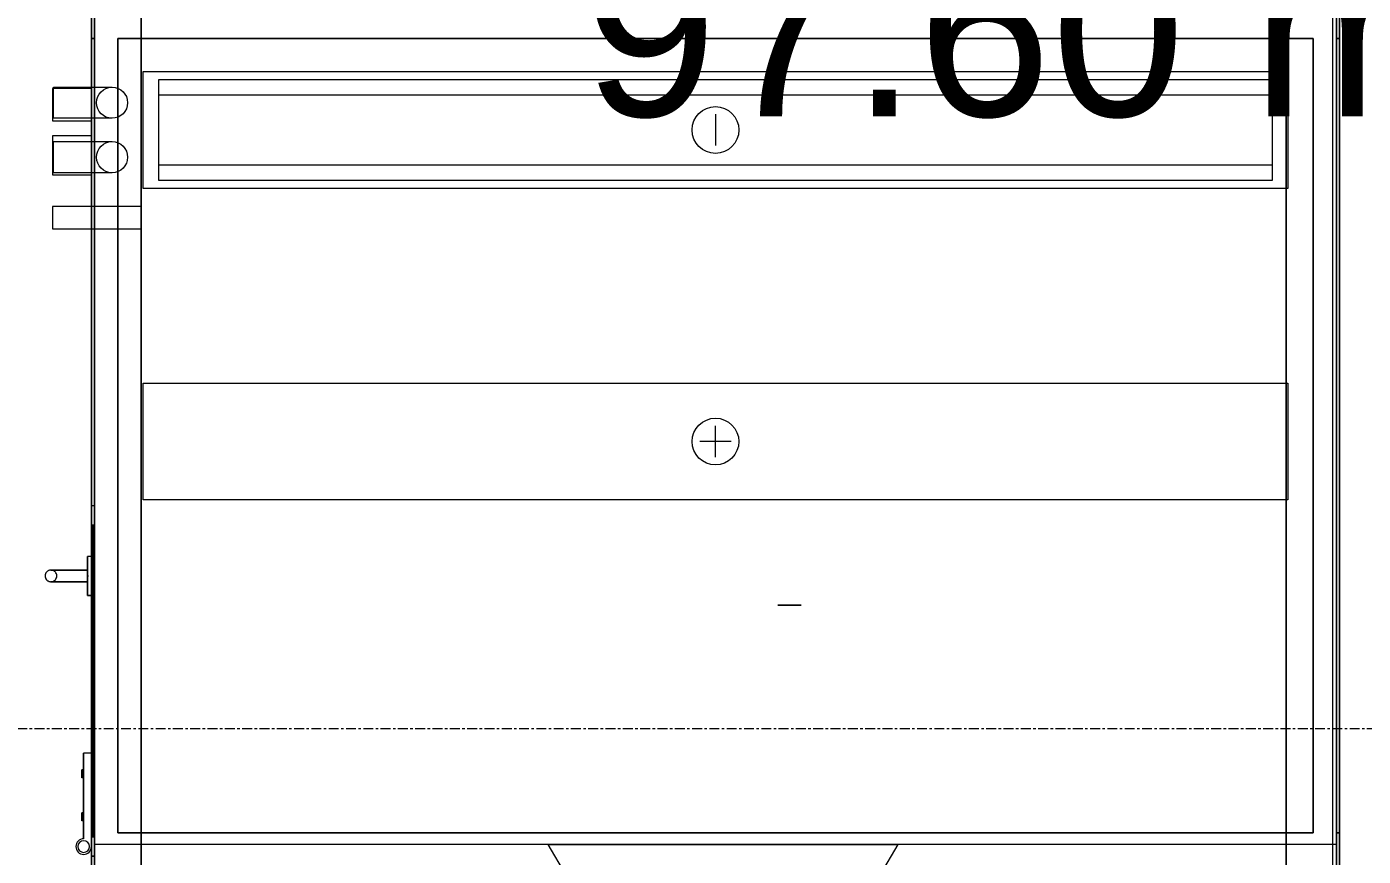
# Model space of a CAD drawing. Header units: millimetres. Extents: x -22227 to 20164, y 15335 to 61747.
# Drawn here: x -10284 to -8568, y 51273 to 52338 of the extents above; entities that cross this region are included whole.
import ezdxf

# ---------------------------------------------------------------- set-up
doc = ezdxf.new("R2010")
doc.units = ezdxf.units.MM
doc.linetypes.add('Grid Line', pattern=[22.225, 12.7, -3.175, 3.175, -3.175])
for name, color, linetype, lineweight in [('A-AREA-IDEN', 7, 'Continuous', 9), ('A-DETL-GENF', 7, 'Continuous', 5), ('A-DETL-THIN', 7, 'Continuous', 9), ('M-EQPM', 7, 'Continuous', 5), ('S-GRID', 7, 'Continuous', 9)]:
    doc.layers.add(name, color=color, linetype=linetype, lineweight=lineweight)
doc.styles.add('Arial_3', font='arial.ttf', dxfattribs={"height": 221})

# ---------------------------------------------------------------- blocks, each defined once
blk = doc.blocks.new('AHU - 2-2150388-MẶT BẰNG BỐ TRÍ THIẾT BỊ')
at = {"layer": 'A-DETL-GENF'}
for p, q in [((562.5, 797.5), (562.5, -797.5)), ((562.5, 797.5), (562.5, -797.5)), ((-430, -735), (-430, 735)), ((-430, 735), (-280, 735)), ((-430, -735), (-430, 735)), ((-430, 735), (-280, 735)), ((-280, 735), (-280, -735)), ((-280, 735), (-280, -735)), ((-30, -735), (-30, 735)), ((-30, 735), (120, 735)), ((-30, -735), (-30, 735)), ((-30, 735), (120, 735)), ((120, 735), (120, -735)), ((120, 735), (120, -735)), ((-420, -715), (-420, 715)), ((-420, 715), (-290, 715)), ((-420, -715), (-420, 715)), ((-420, 715), (-290, 715)), ((-400, -715), (-400, 715)), ((-400, 715), (-310, 715)), ((-400, -715), (-400, 715)), ((-400, 715), (-310, 715)), ((-310, 715), (-310, -715)), ((-310, 715), (-310, -715)), ((-290, 715), (-290, -715)), ((-290, 715), (-290, -715)), ((562.5, 234.2), (600.9, 211.6)), ((562.5, -214.8), (562.5, 234.2)), ((562.5, 234.2), (600.9, 211.6)), ((562.5, -214.8), (562.5, 234.2)), ((45, 20), (45, -20)), ((45, 20), (45, -20)), ((-375.1, 0), (-334.9, 0)), ((-375.1, 0), (-334.9, 0)), ((65, 0), (25, 0)), ((65, 0), (25, 0)), ((600.9, -192.2), (562.5, -214.8)), ((600.9, -192.2), (562.5, -214.8)), ((-290, -715), (-420, -715)), ((-290, -715), (-420, -715)), ((-310, -715), (-400, -715)), ((-310, -715), (-400, -715)), ((-280, -735), (-430, -735)), ((-280, -735), (-430, -735)), ((120, -735), (-30, -735)), ((120, -735), (-30, -735)), ((-410, -850), (-410, -775)), ((-410, -850), (-410, -775)), ((-370, -775), (-370, -850)), ((-370, -775), (-370, -850)), ((-340, -850), (-340, -775)), ((-340, -850), (-340, -775)), ((-300, -775), (-300, -850)), ((-300, -775), (-300, -850)), ((-370, -850), (-410, -850)), ((-370, -850), (-410, -850)), ((-300, -850), (-340, -850)), ((-300, -850), (-340, -850))]:
    blk.add_line(p, q, dxfattribs=at)
for centre, radius in [((-355, 0), 30), ((-355, 0), 30), ((45, 0), 30), ((45, 0), 30), ((-390, -775), 20), ((-390, -775), 20), ((-320, -775), 20), ((-320, -775), 20)]:
    blk.add_circle(centre, radius, dxfattribs=at)
at = {"layer": 'A-DETL-THIN'}
for start_param, end_param in [(2.879793, 3.403392), (2.879793, 3.403392), (2.879793, 3.403392), (2.879793, 3.403392), (6.021386, 6.544985), (6.021386, 6.544985), (6.021386, 6.544985), (6.021386, 6.544985)]:
    blk.add_ellipse((217.5, -806.5), major_axis=(7.5, 0), ratio=0.083305, start_param=start_param, end_param=end_param, dxfattribs=at)
at = {"layer": 'M-EQPM'}
for p, q in [((-1716.5, 801.5), (1716.5, 801.5)), ((1716.5, 801.5), (-1716.5, 801.5)), ((-1716.5, 801.5), (1716.5, 801.5)), ((1716.5, 801.5), (-1716.5, 801.5)), ((-1712.5, 797.5), (1712.5, 797.5)), ((1712.5, 797.5), (-1712.5, 797.5)), ((-1712.5, 797.5), (1712.5, 797.5)), ((1712.5, 797.5), (-1712.5, 797.5)), ((1712.5, 793), (-1712.5, 793)), ((1712.5, 793), (-1712.5, 793)), ((1712.5, 793), (-1712.5, 793)), ((1712.5, 793), (-1712.5, 793)), ((1712.5, 793), (-1712.5, 793)), ((1712.5, 793), (-1712.5, 793)), ((547.5, 801.5), (-472.5, 801.5)), ((-472.5, 797.5), (-472.5, 801.5)), ((-472.5, 801.5), (547.5, 801.5)), ((-472.5, 801.5), (-472.5, 797.5)), ((547.5, 801.5), (-472.5, 801.5)), ((-472.5, 797.5), (-472.5, 801.5)), ((-472.5, 801.5), (547.5, 801.5)), ((-472.5, 801.5), (-472.5, 797.5)), ((547.5, 797.5), (-472.5, 797.5)), ((-472.5, 797.5), (547.5, 797.5)), ((547.5, 797.5), (-472.5, 797.5)), ((-472.5, 797.5), (547.5, 797.5)), ((547.5, 801.5), (547.5, 797.5)), ((547.5, 797.5), (547.5, 801.5)), ((547.5, 801.5), (547.5, 797.5)), ((547.5, 797.5), (547.5, 801.5)), ((547.5, 767.5), (-472.5, 767.5)), ((-472.5, -767.5), (-472.5, 767.5)), ((-472.5, 767.5), (547.5, 767.5)), ((-472.5, 767.5), (-472.5, -767.5)), ((547.5, 767.5), (-472.5, 767.5)), ((-472.5, -767.5), (-472.5, 767.5)), ((-472.5, 767.5), (547.5, 767.5)), ((-472.5, 767.5), (-472.5, -767.5)), ((547.5, -767.5), (547.5, 767.5)), ((547.5, 767.5), (547.5, -767.5)), ((547.5, -767.5), (547.5, 767.5)), ((547.5, 767.5), (547.5, -767.5)), ((-1712.5, 733), (1712.5, 733)), ((1712.5, 733), (-1712.5, 733)), ((-1712.5, 733), (1712.5, 733)), ((1712.5, 733), (-1712.5, 733)), ((-1712.5, -737.5), (1712.5, -737.5)), ((1712.5, -737.5), (-1712.5, -737.5)), ((-1712.5, -737.5), (1712.5, -737.5)), ((1712.5, -737.5), (-1712.5, -737.5)), ((-256.8, -737.5), (-256.8, -851.5)), ((-228.2, -737.5), (-256.8, -737.5)), ((-228.2, -737.5), (-256.8, -737.5)), ((-256.8, -737.5), (-256.8, -851.5)), ((-228.2, -737.5), (-256.8, -737.5)), ((-228.2, -737.5), (-256.8, -737.5)), ((-228.2, -851.5), (-228.2, -737.5)), ((-228.2, -851.5), (-228.2, -737.5)), ((547.5, -767.5), (-472.5, -767.5)), ((-472.5, -767.5), (547.5, -767.5)), ((547.5, -767.5), (-472.5, -767.5)), ((-472.5, -767.5), (547.5, -767.5)), ((1716.5, -801.5), (-1716.5, -801.5)), ((-1716.5, -801.5), (1716.5, -801.5)), ((1716.5, -801.5), (-1716.5, -801.5)), ((-1716.5, -801.5), (1716.5, -801.5)), ((-1712.5, -797.5), (1712.5, -797.5)), ((1712.5, -797.5), (-1712.5, -797.5)), ((1712.5, -797.5), (-1712.5, -797.5)), ((1712.5, -797.5), (-1712.5, -797.5)), ((-1712.5, -797.5), (1712.5, -797.5)), ((-1712.5, -797.5), (1712.5, -797.5)), ((1712.5, -797.5), (-1712.5, -797.5)), ((1712.5, -797.5), (-1712.5, -797.5)), ((1712.5, -797.5), (-1712.5, -797.5)), ((-1712.5, -797.5), (1712.5, -797.5)), ((547.5, -797.5), (-472.5, -797.5)), ((-472.5, -801.5), (-472.5, -797.5)), ((-472.5, -797.5), (547.5, -797.5)), ((-472.5, -797.5), (-472.5, -801.5)), ((547.5, -797.5), (-472.5, -797.5)), ((-472.5, -801.5), (-472.5, -797.5)), ((-472.5, -797.5), (547.5, -797.5)), ((-472.5, -797.5), (-472.5, -801.5)), ((547.5, -801.5), (-472.5, -801.5)), ((-472.5, -801.5), (547.5, -801.5)), ((547.5, -801.5), (-472.5, -801.5)), ((-472.5, -801.5), (547.5, -801.5)), ((-408.2, -801.5), (-408.2, -851.5)), ((-366.9, -801.5), (-408.2, -801.5)), ((-366.9, -801.5), (-408.2, -801.5)), ((-408.2, -801.5), (-408.2, -851.5)), ((-366.9, -801.5), (-408.2, -801.5)), ((-366.9, -801.5), (-408.2, -801.5)), ((-366.9, -851.5), (-366.9, -801.5)), ((-366.9, -851.5), (-366.9, -801.5)), ((-347.5, -801.5), (-347.5, -851.5)), ((-297.5, -801.5), (-347.5, -801.5)), ((-297.5, -801.5), (-347.5, -801.5)), ((-347.5, -801.5), (-347.5, -851.5)), ((-297.5, -801.5), (-347.5, -801.5)), ((-297.5, -801.5), (-347.5, -801.5)), ((-297.5, -851.5), (-297.5, -801.5)), ((-297.5, -851.5), (-297.5, -801.5)), ((577.5, -797.5), (127.5, -797.5)), ((127.5, -797.5), (577.5, -797.5)), ((127.5, -797.5), (127.5, -801.5)), ((127.5, -797.5), (127.5, -801.5)), ((577.5, -797.5), (127.5, -797.5)), ((127.5, -797.5), (577.5, -797.5)), ((127.5, -797.5), (127.5, -801.5)), ((127.5, -797.5), (127.5, -801.5)), ((577.5, -801.5), (127.5, -801.5)), ((127.5, -801.5), (577.5, -801.5)), ((577.5, -801.5), (127.5, -801.5)), ((127.5, -801.5), (577.5, -801.5)), ((552.5, -797.5), (152.5, -797.5)), ((152.5, -797.5), (552.5, -797.5)), ((152.5, -797.5), (152.5, -801.5)), ((152.5, -797.5), (152.5, -801.5)), ((552.5, -797.5), (152.5, -797.5)), ((152.5, -797.5), (552.5, -797.5)), ((152.5, -797.5), (152.5, -801.5)), ((152.5, -797.5), (152.5, -801.5)), ((552.5, -797.5), (152.5, -797.5)), ((152.5, -797.5), (552.5, -797.5)), ((152.5, -797.5), (152.5, -799.5)), ((152.5, -797.5), (152.5, -799.5)), ((552.5, -797.5), (152.5, -797.5)), ((152.5, -797.5), (552.5, -797.5)), ((152.5, -797.5), (152.5, -801.5)), ((152.5, -797.5), (152.5, -801.5)), ((552.5, -797.5), (152.5, -797.5)), ((152.5, -797.5), (552.5, -797.5)), ((152.5, -797.5), (152.5, -801.5)), ((152.5, -797.5), (152.5, -801.5)), ((552.5, -797.5), (152.5, -797.5)), ((152.5, -797.5), (552.5, -797.5)), ((152.5, -797.5), (152.5, -799.5)), ((152.5, -797.5), (152.5, -799.5)), ((552.5, -799.5), (152.5, -799.5)), ((152.5, -799.5), (552.5, -799.5)), ((552.5, -799.5), (152.5, -799.5)), ((152.5, -799.5), (552.5, -799.5)), ((552.5, -801.5), (152.5, -801.5)), ((152.5, -801.5), (552.5, -801.5)), ((552.5, -801.5), (152.5, -801.5)), ((152.5, -801.5), (552.5, -801.5)), ((552.5, -801.5), (152.5, -801.5)), ((152.5, -801.5), (552.5, -801.5)), ((552.5, -801.5), (152.5, -801.5)), ((152.5, -801.5), (552.5, -801.5)), ((527.5, -797.5), (177.5, -797.5)), ((177.5, -797.5), (527.5, -797.5)), ((177.5, -801.5), (177.5, -797.5)), ((177.5, -801.5), (177.5, -797.5)), ((527.5, -797.5), (177.5, -797.5)), ((177.5, -797.5), (527.5, -797.5)), ((177.5, -801.5), (177.5, -797.5)), ((177.5, -801.5), (177.5, -797.5)), ((527.5, -801.5), (177.5, -801.5)), ((177.5, -801.5), (527.5, -801.5)), ((527.5, -801.5), (177.5, -801.5)), ((177.5, -801.5), (527.5, -801.5)), ((242.5, -801.5), (192.5, -801.5)), ((192.5, -801.5), (242.5, -801.5)), ((242.5, -801.5), (192.5, -801.5)), ((192.5, -801.5), (242.5, -801.5)), ((192.5, -801.5), (192.5, -806.5)), ((192.5, -801.5), (192.5, -806.5)), ((192.5, -801.5), (192.5, -806.5)), ((192.5, -801.5), (192.5, -806.5)), ((242.5, -801.5), (192.5, -801.5)), ((192.5, -801.5), (242.5, -801.5)), ((242.5, -801.5), (192.5, -801.5)), ((192.5, -801.5), (242.5, -801.5)), ((192.5, -801.5), (192.5, -806.5)), ((192.5, -801.5), (192.5, -806.5)), ((192.5, -801.5), (192.5, -806.5)), ((192.5, -801.5), (192.5, -806.5)), ((242.5, -806.5), (192.5, -806.5)), ((192.5, -806.5), (242.5, -806.5)), ((242.5, -806.5), (192.5, -806.5)), ((192.5, -806.5), (242.5, -806.5)), ((242.5, -806.5), (192.5, -806.5)), ((192.5, -806.5), (242.5, -806.5)), ((242.5, -806.5), (192.5, -806.5)), ((192.5, -806.5), (242.5, -806.5)), ((242.5, -806.5), (242.5, -801.5)), ((242.5, -801.5), (242.5, -806.5)), ((242.5, -806.5), (242.5, -801.5)), ((242.5, -801.5), (242.5, -806.5)), ((242.5, -806.5), (242.5, -801.5)), ((242.5, -801.5), (242.5, -806.5)), ((242.5, -806.5), (242.5, -801.5)), ((242.5, -801.5), (242.5, -806.5)), ((565, -801.5), (445, -801.5)), ((445, -801.5), (565, -801.5)), ((445, -801.5), (445, -811.5)), ((445, -801.5), (445, -811.5)), ((565, -801.5), (445, -801.5)), ((445, -801.5), (565, -801.5)), ((445, -801.5), (445, -811.5)), ((445, -801.5), (445, -811.5)), ((565, -801.5), (445, -801.5)), ((445, -801.5), (565, -801.5)), ((445, -801.5), (445, -811.5)), ((445, -801.5), (445, -811.5)), ((565, -801.5), (445, -801.5)), ((445, -801.5), (565, -801.5)), ((445, -801.5), (445, -811.5)), ((445, -801.5), (445, -811.5)), ((527.5, -801.5), (527.5, -797.5)), ((527.5, -797.5), (527.5, -801.5)), ((527.5, -801.5), (527.5, -797.5)), ((527.5, -797.5), (527.5, -801.5)), ((547.5, -797.5), (547.5, -801.5)), ((547.5, -801.5), (547.5, -797.5)), ((547.5, -797.5), (547.5, -801.5)), ((547.5, -801.5), (547.5, -797.5)), ((552.5, -801.5), (552.5, -797.5)), ((552.5, -797.5), (552.5, -801.5)), ((552.5, -801.5), (552.5, -797.5)), ((552.5, -797.5), (552.5, -801.5)), ((552.5, -799.5), (552.5, -797.5)), ((552.5, -797.5), (552.5, -799.5)), ((552.5, -801.5), (552.5, -797.5)), ((552.5, -797.5), (552.5, -801.5)), ((552.5, -801.5), (552.5, -797.5)), ((552.5, -797.5), (552.5, -801.5)), ((552.5, -799.5), (552.5, -797.5)), ((552.5, -797.5), (552.5, -799.5)), ((577.5, -801.5), (577.5, -797.5)), ((577.5, -797.5), (577.5, -801.5)), ((577.5, -801.5), (577.5, -797.5)), ((577.5, -797.5), (577.5, -801.5)), ((445, -811.5), (555, -811.5)), ((555, -811.5), (445, -811.5)), ((445, -811.5), (555, -811.5)), ((555, -811.5), (445, -811.5)), ((445, -811.5), (555, -811.5)), ((555, -811.5), (445, -811.5)), ((445, -811.5), (555, -811.5)), ((555, -811.5), (445, -811.5)), ((469.1, -811.5), (466.6, -811.5)), ((466.6, -811.5), (469.1, -811.5)), ((469.1, -811.5), (466.6, -811.5)), ((466.6, -811.5), (469.1, -811.5)), ((466.6, -811.5), (466.6, -814)), ((466.6, -811.5), (466.6, -814)), ((469.1, -811.5), (466.6, -811.5)), ((466.6, -811.5), (469.1, -811.5)), ((469.1, -811.5), (466.6, -811.5)), ((466.6, -811.5), (469.1, -811.5)), ((466.6, -811.5), (466.6, -814)), ((466.6, -811.5), (466.6, -814)), ((469.1, -811.5), (466.6, -811.5)), ((466.6, -811.5), (469.1, -811.5)), ((469.1, -811.5), (466.6, -811.5)), ((466.6, -811.5), (469.1, -811.5)), ((466.6, -811.5), (466.6, -814)), ((466.6, -811.5), (466.6, -814)), ((469.1, -811.5), (466.6, -811.5)), ((466.6, -811.5), (469.1, -811.5)), ((469.1, -811.5), (466.6, -811.5)), ((466.6, -811.5), (469.1, -811.5)), ((466.6, -811.5), (466.6, -814)), ((466.6, -811.5), (466.6, -814)), ((469.1, -814), (466.6, -814)), ((466.6, -814), (469.1, -814)), ((469.1, -814), (466.6, -814)), ((466.6, -814), (469.1, -814)), ((469.1, -814), (466.6, -814)), ((466.6, -814), (469.1, -814)), ((469.1, -814), (466.6, -814)), ((466.6, -814), (469.1, -814)), ((469.1, -814), (466.6, -814)), ((466.6, -814), (469.1, -814)), ((469.1, -814), (466.6, -814)), ((466.6, -814), (469.1, -814)), ((469.1, -814), (466.6, -814)), ((466.6, -814), (469.1, -814)), ((469.1, -814), (466.6, -814)), ((466.6, -814), (469.1, -814)), ((474.1, -811.5), (469.1, -811.5)), ((469.1, -811.5), (474.1, -811.5)), ((474.1, -811.5), (469.1, -811.5)), ((469.1, -811.5), (474.1, -811.5)), ((469.1, -811.5), (469.1, -814)), ((469.1, -811.5), (469.1, -814)), ((469.1, -811.5), (469.1, -814)), ((469.1, -811.5), (469.1, -814)), ((474.1, -811.5), (469.1, -811.5)), ((469.1, -811.5), (474.1, -811.5)), ((474.1, -811.5), (469.1, -811.5)), ((469.1, -811.5), (474.1, -811.5)), ((469.1, -811.5), (469.1, -814)), ((469.1, -811.5), (469.1, -814)), ((469.1, -811.5), (469.1, -814)), ((469.1, -811.5), (469.1, -814)), ((474.1, -811.5), (469.1, -811.5)), ((469.1, -811.5), (474.1, -811.5)), ((474.1, -811.5), (469.1, -811.5)), ((469.1, -811.5), (474.1, -811.5)), ((469.1, -811.5), (469.1, -814)), ((469.1, -811.5), (469.1, -814)), ((469.1, -811.5), (469.1, -814)), ((469.1, -811.5), (469.1, -814)), ((474.1, -811.5), (469.1, -811.5)), ((469.1, -811.5), (474.1, -811.5)), ((474.1, -811.5), (469.1, -811.5)), ((469.1, -811.5), (474.1, -811.5)), ((469.1, -811.5), (469.1, -814)), ((469.1, -811.5), (469.1, -814)), ((469.1, -811.5), (469.1, -814)), ((469.1, -811.5), (469.1, -814)), ((474.1, -814), (469.1, -814)), ((469.1, -814), (474.1, -814)), ((474.1, -814), (469.1, -814)), ((469.1, -814), (474.1, -814)), ((474.1, -814), (469.1, -814)), ((469.1, -814), (474.1, -814)), ((474.1, -814), (469.1, -814)), ((469.1, -814), (474.1, -814)), ((474.1, -814), (469.1, -814)), ((469.1, -814), (474.1, -814)), ((474.1, -814), (469.1, -814)), ((469.1, -814), (474.1, -814)), ((474.1, -814), (469.1, -814)), ((469.1, -814), (474.1, -814)), ((474.1, -814), (469.1, -814)), ((469.1, -814), (474.1, -814)), ((474.1, -811.5), (476.6, -811.5)), ((476.6, -811.5), (474.1, -811.5)), ((474.1, -811.5), (476.6, -811.5)), ((476.6, -811.5), (474.1, -811.5)), ((474.1, -814), (474.1, -811.5)), ((474.1, -811.5), (474.1, -814)), ((474.1, -814), (474.1, -811.5)), ((474.1, -811.5), (474.1, -814)), ((474.1, -811.5), (476.6, -811.5)), ((476.6, -811.5), (474.1, -811.5)), ((474.1, -811.5), (476.6, -811.5)), ((476.6, -811.5), (474.1, -811.5)), ((474.1, -814), (474.1, -811.5)), ((474.1, -811.5), (474.1, -814)), ((474.1, -814), (474.1, -811.5)), ((474.1, -811.5), (474.1, -814)), ((474.1, -811.5), (476.6, -811.5)), ((476.6, -811.5), (474.1, -811.5)), ((474.1, -811.5), (476.6, -811.5)), ((476.6, -811.5), (474.1, -811.5)), ((474.1, -814), (474.1, -811.5)), ((474.1, -811.5), (474.1, -814)), ((474.1, -814), (474.1, -811.5)), ((474.1, -811.5), (474.1, -814)), ((474.1, -811.5), (476.6, -811.5)), ((476.6, -811.5), (474.1, -811.5)), ((474.1, -811.5), (476.6, -811.5)), ((476.6, -811.5), (474.1, -811.5)), ((474.1, -814), (474.1, -811.5)), ((474.1, -811.5), (474.1, -814)), ((474.1, -814), (474.1, -811.5)), ((474.1, -811.5), (474.1, -814)), ((474.1, -814), (476.6, -814)), ((476.6, -814), (474.1, -814)), ((474.1, -814), (476.6, -814)), ((476.6, -814), (474.1, -814)), ((474.1, -814), (476.6, -814)), ((476.6, -814), (474.1, -814)), ((474.1, -814), (476.6, -814)), ((476.6, -814), (474.1, -814)), ((474.1, -814), (476.6, -814)), ((476.6, -814), (474.1, -814)), ((474.1, -814), (476.6, -814)), ((476.6, -814), (474.1, -814)), ((474.1, -814), (476.6, -814)), ((476.6, -814), (474.1, -814)), ((474.1, -814), (476.6, -814)), ((476.6, -814), (474.1, -814)), ((476.6, -811.5), (476.6, -814)), ((476.6, -811.5), (476.6, -814)), ((476.6, -811.5), (476.6, -814)), ((476.6, -811.5), (476.6, -814)), ((476.6, -811.5), (476.6, -814)), ((476.6, -811.5), (476.6, -814)), ((476.6, -811.5), (476.6, -814)), ((476.6, -811.5), (476.6, -814)), ((524.4, -811.5), (521.9, -811.5)), ((521.9, -811.5), (524.4, -811.5)), ((524.4, -811.5), (521.9, -811.5)), ((521.9, -811.5), (524.4, -811.5)), ((521.9, -811.5), (521.9, -814)), ((521.9, -811.5), (521.9, -814)), ((524.4, -811.5), (521.9, -811.5)), ((521.9, -811.5), (524.4, -811.5)), ((524.4, -811.5), (521.9, -811.5)), ((521.9, -811.5), (524.4, -811.5)), ((521.9, -811.5), (521.9, -814)), ((521.9, -811.5), (521.9, -814)), ((524.4, -811.5), (521.9, -811.5)), ((521.9, -811.5), (524.4, -811.5)), ((524.4, -811.5), (521.9, -811.5)), ((521.9, -811.5), (524.4, -811.5)), ((521.9, -811.5), (521.9, -814)), ((521.9, -811.5), (521.9, -814)), ((524.4, -811.5), (521.9, -811.5)), ((521.9, -811.5), (524.4, -811.5)), ((524.4, -811.5), (521.9, -811.5)), ((521.9, -811.5), (524.4, -811.5)), ((521.9, -811.5), (521.9, -814)), ((521.9, -811.5), (521.9, -814)), ((524.4, -814), (521.9, -814)), ((521.9, -814), (524.4, -814)), ((524.4, -814), (521.9, -814)), ((521.9, -814), (524.4, -814)), ((524.4, -814), (521.9, -814)), ((521.9, -814), (524.4, -814)), ((524.4, -814), (521.9, -814)), ((521.9, -814), (524.4, -814)), ((524.4, -814), (521.9, -814)), ((521.9, -814), (524.4, -814)), ((524.4, -814), (521.9, -814)), ((521.9, -814), (524.4, -814)), ((524.4, -814), (521.9, -814)), ((521.9, -814), (524.4, -814)), ((524.4, -814), (521.9, -814)), ((521.9, -814), (524.4, -814)), ((524.4, -811.5), (529.4, -811.5)), ((529.4, -811.5), (524.4, -811.5)), ((524.4, -811.5), (529.4, -811.5)), ((529.4, -811.5), (524.4, -811.5)), ((524.4, -814), (524.4, -811.5)), ((524.4, -811.5), (524.4, -814)), ((524.4, -814), (524.4, -811.5)), ((524.4, -811.5), (524.4, -814)), ((524.4, -811.5), (529.4, -811.5)), ((529.4, -811.5), (524.4, -811.5)), ((524.4, -811.5), (529.4, -811.5)), ((529.4, -811.5), (524.4, -811.5)), ((524.4, -814), (524.4, -811.5)), ((524.4, -811.5), (524.4, -814)), ((524.4, -814), (524.4, -811.5)), ((524.4, -811.5), (524.4, -814)), ((524.4, -811.5), (529.4, -811.5)), ((529.4, -811.5), (524.4, -811.5)), ((524.4, -811.5), (529.4, -811.5)), ((529.4, -811.5), (524.4, -811.5)), ((524.4, -814), (524.4, -811.5)), ((524.4, -811.5), (524.4, -814)), ((524.4, -814), (524.4, -811.5)), ((524.4, -811.5), (524.4, -814)), ((524.4, -811.5), (529.4, -811.5)), ((529.4, -811.5), (524.4, -811.5)), ((524.4, -811.5), (529.4, -811.5)), ((529.4, -811.5), (524.4, -811.5)), ((524.4, -814), (524.4, -811.5)), ((524.4, -811.5), (524.4, -814)), ((524.4, -814), (524.4, -811.5)), ((524.4, -811.5), (524.4, -814)), ((524.4, -814), (529.4, -814)), ((529.4, -814), (524.4, -814)), ((524.4, -814), (529.4, -814)), ((529.4, -814), (524.4, -814)), ((524.4, -814), (529.4, -814)), ((529.4, -814), (524.4, -814)), ((524.4, -814), (529.4, -814)), ((529.4, -814), (524.4, -814)), ((524.4, -814), (529.4, -814)), ((529.4, -814), (524.4, -814)), ((524.4, -814), (529.4, -814)), ((529.4, -814), (524.4, -814)), ((524.4, -814), (529.4, -814)), ((529.4, -814), (524.4, -814)), ((524.4, -814), (529.4, -814)), ((529.4, -814), (524.4, -814)), ((529.4, -811.5), (531.9, -811.5)), ((531.9, -811.5), (529.4, -811.5)), ((529.4, -811.5), (531.9, -811.5)), ((531.9, -811.5), (529.4, -811.5)), ((529.4, -811.5), (529.4, -814)), ((529.4, -811.5), (529.4, -814)), ((529.4, -811.5), (529.4, -814)), ((529.4, -811.5), (529.4, -814)), ((529.4, -811.5), (531.9, -811.5)), ((531.9, -811.5), (529.4, -811.5)), ((529.4, -811.5), (531.9, -811.5)), ((531.9, -811.5), (529.4, -811.5)), ((529.4, -811.5), (529.4, -814)), ((529.4, -811.5), (529.4, -814)), ((529.4, -811.5), (529.4, -814)), ((529.4, -811.5), (529.4, -814)), ((529.4, -811.5), (531.9, -811.5)), ((531.9, -811.5), (529.4, -811.5)), ((529.4, -811.5), (531.9, -811.5)), ((531.9, -811.5), (529.4, -811.5)), ((529.4, -811.5), (529.4, -814)), ((529.4, -811.5), (529.4, -814)), ((529.4, -811.5), (529.4, -814)), ((529.4, -811.5), (529.4, -814)), ((529.4, -811.5), (531.9, -811.5)), ((531.9, -811.5), (529.4, -811.5)), ((529.4, -811.5), (531.9, -811.5)), ((531.9, -811.5), (529.4, -811.5)), ((529.4, -811.5), (529.4, -814)), ((529.4, -811.5), (529.4, -814)), ((529.4, -811.5), (529.4, -814)), ((529.4, -811.5), (529.4, -814)), ((529.4, -814), (531.9, -814)), ((531.9, -814), (529.4, -814)), ((529.4, -814), (531.9, -814)), ((531.9, -814), (529.4, -814)), ((529.4, -814), (531.9, -814)), ((531.9, -814), (529.4, -814)), ((529.4, -814), (531.9, -814)), ((531.9, -814), (529.4, -814)), ((529.4, -814), (531.9, -814)), ((531.9, -814), (529.4, -814)), ((529.4, -814), (531.9, -814)), ((531.9, -814), (529.4, -814)), ((529.4, -814), (531.9, -814)), ((531.9, -814), (529.4, -814)), ((529.4, -814), (531.9, -814)), ((531.9, -814), (529.4, -814)), ((531.9, -811.5), (531.9, -814)), ((531.9, -811.5), (531.9, -814)), ((531.9, -811.5), (531.9, -814)), ((531.9, -811.5), (531.9, -814)), ((531.9, -811.5), (531.9, -814)), ((531.9, -811.5), (531.9, -814)), ((531.9, -811.5), (531.9, -814)), ((531.9, -811.5), (531.9, -814)), ((-408.2, -851.5), (-366.9, -851.5)), ((-408.2, -851.5), (-366.9, -851.5)), ((-408.2, -851.5), (-366.9, -851.5)), ((-408.2, -851.5), (-366.9, -851.5)), ((-347.5, -851.5), (-297.5, -851.5)), ((-347.5, -851.5), (-297.5, -851.5)), ((-347.5, -851.5), (-297.5, -851.5)), ((-347.5, -851.5), (-297.5, -851.5)), ((-256.8, -851.5), (-228.2, -851.5)), ((-256.8, -851.5), (-228.2, -851.5)), ((-256.8, -851.5), (-228.2, -851.5)), ((-256.8, -851.5), (-228.2, -851.5))]:
    blk.add_line(p, q, dxfattribs=at)
at = {"layer": 'M-EQPM', "flags": 128}
for points in [[(210, -806.5), (210, -808.5), (210, -810.4), (210, -812.4), (210, -814.4), (210, -816.3), (210, -818.3), (210, -820.2), (210, -822.1), (210, -824), (210, -825.9), (210, -827.8), (210, -829.6), (210, -831.4), (210, -833.2), (210, -834.9), (210, -836.6), (210, -838.2), (210, -839.8), (210, -841.4), (210, -842.9), (210, -844.4), (210, -845.8), (210, -847.1), (210, -848.4), (210, -849.6), (210, -850.8), (210, -851.9), (210, -852.9), (210, -853.5)], [(210, -853.5), (210, -852.5), (210, -851.5), (210, -850.3), (210, -849.1), (210, -847.9), (210, -846.6), (210, -845.2), (210, -843.8), (210, -842.3), (210, -840.8), (210, -839.2), (210, -837.6), (210, -835.9), (210, -834.2), (210, -832.5), (210, -830.7), (210, -828.9), (210, -827), (210, -825.2), (210, -823.3), (210, -821.4), (210, -819.4), (210, -817.5), (210, -815.5), (210, -813.6), (210, -811.6), (210, -809.7), (210, -807.7), (210, -806.5)], [(210, -806.5), (210, -808.5), (210, -810.4), (210, -812.4), (210, -814.4), (210, -816.3), (210, -818.3), (210, -820.2), (210, -822.1), (210, -824), (210, -825.9), (210, -827.8), (210, -829.6), (210, -831.4), (210, -833.2), (210, -834.9), (210, -836.6), (210, -838.2), (210, -839.8), (210, -841.4), (210, -842.9), (210, -844.4), (210, -845.8), (210, -847.1), (210, -848.4), (210, -849.6), (210, -850.8), (210, -851.9), (210, -852.9), (210, -853.5)], [(210, -853.5), (210, -852.5), (210, -851.5), (210, -850.3), (210, -849.1), (210, -847.9), (210, -846.6), (210, -845.2), (210, -843.8), (210, -842.3), (210, -840.8), (210, -839.2), (210, -837.6), (210, -835.9), (210, -834.2), (210, -832.5), (210, -830.7), (210, -828.9), (210, -827), (210, -825.2), (210, -823.3), (210, -821.4), (210, -819.4), (210, -817.5), (210, -815.5), (210, -813.6), (210, -811.6), (210, -809.7), (210, -807.7), (210, -806.5)], [(225, -853.5), (225, -852.5), (225, -851.5), (225, -850.3), (225, -849.1), (225, -847.9), (225, -846.6), (225, -845.2), (225, -843.8), (225, -842.3), (225, -840.8), (225, -839.2), (225, -837.6), (225, -835.9), (225, -834.2), (225, -832.5), (225, -830.7), (225, -828.9), (225, -827), (225, -825.2), (225, -823.3), (225, -821.4), (225, -819.4), (225, -817.5), (225, -815.5), (225, -813.6), (225, -811.6), (225, -809.7), (225, -807.7), (225, -806.5)], [(225, -806.5), (225, -808.5), (225, -810.4), (225, -812.4), (225, -814.4), (225, -816.3), (225, -818.3), (225, -820.2), (225, -822.1), (225, -824), (225, -825.9), (225, -827.8), (225, -829.6), (225, -831.4), (225, -833.2), (225, -834.9), (225, -836.6), (225, -838.2), (225, -839.8), (225, -841.4), (225, -842.9), (225, -844.4), (225, -845.8), (225, -847.1), (225, -848.4), (225, -849.6), (225, -850.8), (225, -851.9), (225, -852.9), (225, -853.5)], [(225, -853.5), (225, -852.5), (225, -851.5), (225, -850.3), (225, -849.1), (225, -847.9), (225, -846.6), (225, -845.2), (225, -843.8), (225, -842.3), (225, -840.8), (225, -839.2), (225, -837.6), (225, -835.9), (225, -834.2), (225, -832.5), (225, -830.7), (225, -828.9), (225, -827), (225, -825.2), (225, -823.3), (225, -821.4), (225, -819.4), (225, -817.5), (225, -815.5), (225, -813.6), (225, -811.6), (225, -809.7), (225, -807.7), (225, -806.5)], [(225, -806.5), (225, -808.5), (225, -810.4), (225, -812.4), (225, -814.4), (225, -816.3), (225, -818.3), (225, -820.2), (225, -822.1), (225, -824), (225, -825.9), (225, -827.8), (225, -829.6), (225, -831.4), (225, -833.2), (225, -834.9), (225, -836.6), (225, -838.2), (225, -839.8), (225, -841.4), (225, -842.9), (225, -844.4), (225, -845.8), (225, -847.1), (225, -848.4), (225, -849.6), (225, -850.8), (225, -851.9), (225, -852.9), (225, -853.5)]]:
    blk.add_lwpolyline(points, dxfattribs=at)
at = {"layer": 'M-EQPM'}
for radius, start, end in [(7.5, 0, 180), (7.5, 0, 180), (7.5, 0, 180), (7.5, 0, 180), (7.5, 0, 180), (7.5, 0, 180), (7.5, 0, 180), (7.5, 0, 180), (10, 0, 90), (10, 0, 90), (10, 0, 90), (10, 0, 90), (10, 0, 90), (10, 0, 90), (10, 0, 90), (10, 0, 90), (10, 180, 0), (10, 180, 0), (10, 180, 0), (10, 180, 0), (10, 180, 0), (10, 180, 0), (10, 180, 0), (10, 180, 0), (7.5, 180, 0), (7.5, 180, 0), (7.5, 180, 0), (7.5, 180, 360), (7.5, 180, 0), (7.5, 180, 0), (7.5, 180, 0), (7.5, 180, 360)]:
    blk.add_arc((565, -811.5), radius, start, end, dxfattribs=at)
for start_param, end_param in [(1.570796, 4.712389), (1.570796, 4.712389), (1.570796, 4.712389), (1.570796, 4.712389), (4.712389, 7.853982), (4.712389, 7.853982), (4.712389, 7.853982), (4.712389, 7.853982)]:
    blk.add_ellipse((217.5, -806.5), major_axis=(7.5, 0), ratio=0.083305, start_param=start_param, end_param=end_param, dxfattribs=at)
for points, knots in [([(217.5, -846), (216.6, -846), (214.8, -846.3), (212.9, -847.5), (211.7, -848.7), (211, -849.8), (210.4, -851), (210.1, -852.2), (210, -853.5), (210.1, -854.8), (210.4, -856), (210.9, -857.2), (211.7, -858.3), (212.9, -859.6), (214.8, -860.7), (216.6, -861), (217.5, -861)], [-1, -1, -1, -1, -0.888889, -0.777778, -0.722222, -0.666667, -0.611111, -0.555556, -0.5, -0.444444, -0.388889, -0.333333, -0.277778, -0.222222, -0.111111, 0, 0, 0, 0]), ([(217.5, -846), (216.6, -846), (214.8, -846.3), (212.9, -847.5), (211.7, -848.7), (211, -849.8), (210.4, -851), (210.1, -852.2), (210, -853.5), (210.1, -854.8), (210.4, -856), (210.9, -857.2), (211.7, -858.3), (212.9, -859.6), (214.8, -860.7), (216.6, -861), (217.5, -861)], [0, 0, 0, 0, 0.111111, 0.222222, 0.277778, 0.333333, 0.388889, 0.444444, 0.5, 0.555556, 0.611111, 0.666667, 0.722222, 0.777778, 0.888889, 1, 1, 1, 1]), ([(217.5, -846), (216.6, -846), (214.8, -846.3), (212.9, -847.5), (211.7, -848.7), (211, -849.8), (210.4, -851), (210.1, -852.2), (210, -853.5), (210.1, -854.8), (210.4, -856), (210.9, -857.2), (211.7, -858.3), (212.9, -859.6), (214.8, -860.7), (216.6, -861), (217.5, -861)], [-1, -1, -1, -1, -0.888889, -0.777778, -0.722222, -0.666667, -0.611111, -0.555556, -0.5, -0.444444, -0.388889, -0.333333, -0.277778, -0.222222, -0.111111, 0, 0, 0, 0]), ([(217.5, -846), (216.6, -846), (214.8, -846.3), (212.9, -847.5), (211.7, -848.7), (211, -849.8), (210.4, -851), (210.1, -852.2), (210, -853.5), (210.1, -854.8), (210.4, -856), (210.9, -857.2), (211.7, -858.3), (212.9, -859.6), (214.8, -860.7), (216.6, -861), (217.5, -861)], [0, 0, 0, 0, 0.111111, 0.222222, 0.277778, 0.333333, 0.388889, 0.444444, 0.5, 0.555556, 0.611111, 0.666667, 0.722222, 0.777778, 0.888889, 1, 1, 1, 1]), ([(217.5, -861), (218.4, -861), (220.2, -860.7), (222.1, -859.6), (223.3, -858.3), (224.1, -857.2), (224.6, -856), (224.9, -854.8), (225, -853.5), (224.9, -852.2), (224.6, -851), (224, -849.8), (223.3, -848.7), (222.1, -847.5), (220.2, -846.3), (218.4, -846), (217.5, -846)], [-1, -1, -1, -1, -0.888889, -0.777778, -0.722222, -0.666667, -0.611111, -0.555556, -0.5, -0.444444, -0.388889, -0.333333, -0.277778, -0.222222, -0.111111, 0, 0, 0, 0]), ([(217.5, -861), (218.4, -861), (220.2, -860.7), (222.1, -859.6), (223.3, -858.3), (224.1, -857.2), (224.6, -856), (224.9, -854.8), (225, -853.5), (224.9, -852.2), (224.6, -851), (224, -849.8), (223.3, -848.7), (222.1, -847.5), (220.2, -846.3), (218.4, -846), (217.5, -846)], [0, 0, 0, 0, 0.111111, 0.222222, 0.277778, 0.333333, 0.388889, 0.444444, 0.5, 0.555556, 0.611111, 0.666667, 0.722222, 0.777778, 0.888889, 1, 1, 1, 1]), ([(217.5, -861), (218.4, -861), (220.2, -860.7), (222.1, -859.6), (223.3, -858.3), (224.1, -857.2), (224.6, -856), (224.9, -854.8), (225, -853.5), (224.9, -852.2), (224.6, -851), (224, -849.8), (223.3, -848.7), (222.1, -847.5), (220.2, -846.3), (218.4, -846), (217.5, -846)], [-1, -1, -1, -1, -0.888889, -0.777778, -0.722222, -0.666667, -0.611111, -0.555556, -0.5, -0.444444, -0.388889, -0.333333, -0.277778, -0.222222, -0.111111, 0, 0, 0, 0]), ([(217.5, -861), (218.4, -861), (220.2, -860.7), (222.1, -859.6), (223.3, -858.3), (224.1, -857.2), (224.6, -856), (224.9, -854.8), (225, -853.5), (224.9, -852.2), (224.6, -851), (224, -849.8), (223.3, -848.7), (222.1, -847.5), (220.2, -846.3), (218.4, -846), (217.5, -846)], [0, 0, 0, 0, 0.111111, 0.222222, 0.277778, 0.333333, 0.388889, 0.444444, 0.5, 0.555556, 0.611111, 0.666667, 0.722222, 0.777778, 0.888889, 1, 1, 1, 1])]:
    blk.add_open_spline(points, degree=3, knots=knots, dxfattribs=at)
blk = doc.blocks.new('DienTro2 - Standard-V170-MẶT BẰNG BỐ TRÍ THIẾT BỊ')
at = {"layer": 'M-EQPM'}
for p, q in [((100, -15), (100, 15)), ((100, 15), (100, -15)), ((100, -15), (100, 15)), ((100, 15), (100, -15))]:
    blk.add_line(p, q, dxfattribs=at)
blk = doc.blocks.new('AK-SGS-M3-Hrvt_rvt-1-MẶT BẰNG BỐ TRÍ THIẾT BỊ')
at = {"layer": 'M-EQPM', "lineweight": 9, "rotation": 270.0000000000001}
for name, p in [('AHU - 2-2150388-MẶT BẰNG BỐ TRÍ THIẾT BỊ', (-9399.8, 51850.9)), ('AHU - 2-2150388-MẶT BẰNG BỐ TRÍ THIẾT BỊ', (-9399.8, 51850.9)), ('AHU - 2-2150388-MẶT BẰNG BỐ TRÍ THIẾT BỊ', (-9399.8, 51850.9)), ('DienTro2 - Standard-V170-MẶT BẰNG BỐ TRÍ THIẾT BỊ', (-9304.8, 51695.9))]:
    blk.add_blockref(name, p, dxfattribs=at)

msp = doc.modelspace()

# ---------------------------------------------------------------- linework, layer by layer
at = {"layer": 'S-GRID', "linetype": 'Grid Line'}
msp.add_line((20164.4, 51436.9), (-21036.6, 51436.9), dxfattribs=at)

# ---------------------------------------------------------------- block references
at = {"lineweight": 5}
msp.add_blockref('AK-SGS-M3-Hrvt_rvt-1-MẶT BẰNG BỐ TRÍ THIẾT BỊ', (0, 0), dxfattribs=at)

# ---------------------------------------------------------------- texts
at = {"layer": 'A-AREA-IDEN', "insert": (-8960.1, 52332.4), "char_height": 221, "width": 1213.8, "attachment_point": 5, "line_spacing_factor": 0.936439, "style": 'Arial_3'}
msp.add_mtext('\\pxqc,t9.76923,19.53846,29.30769,39.07692,48.84615,58.61538,68.38462,78.15385,87.92308,97.69231,107.46154,117.23077,127,136.76923,146.53846,156.30769,166.07692,175.84615,185.61538,195.38462,205.15385,214.92308,224.69231,234.46154,244.23077,254,263.76923,273.53846,283.30769,293.07692,302.84615,312.61538;{97.60 m²}', dxfattribs=at)

doc.saveas('drawing.dxf')
